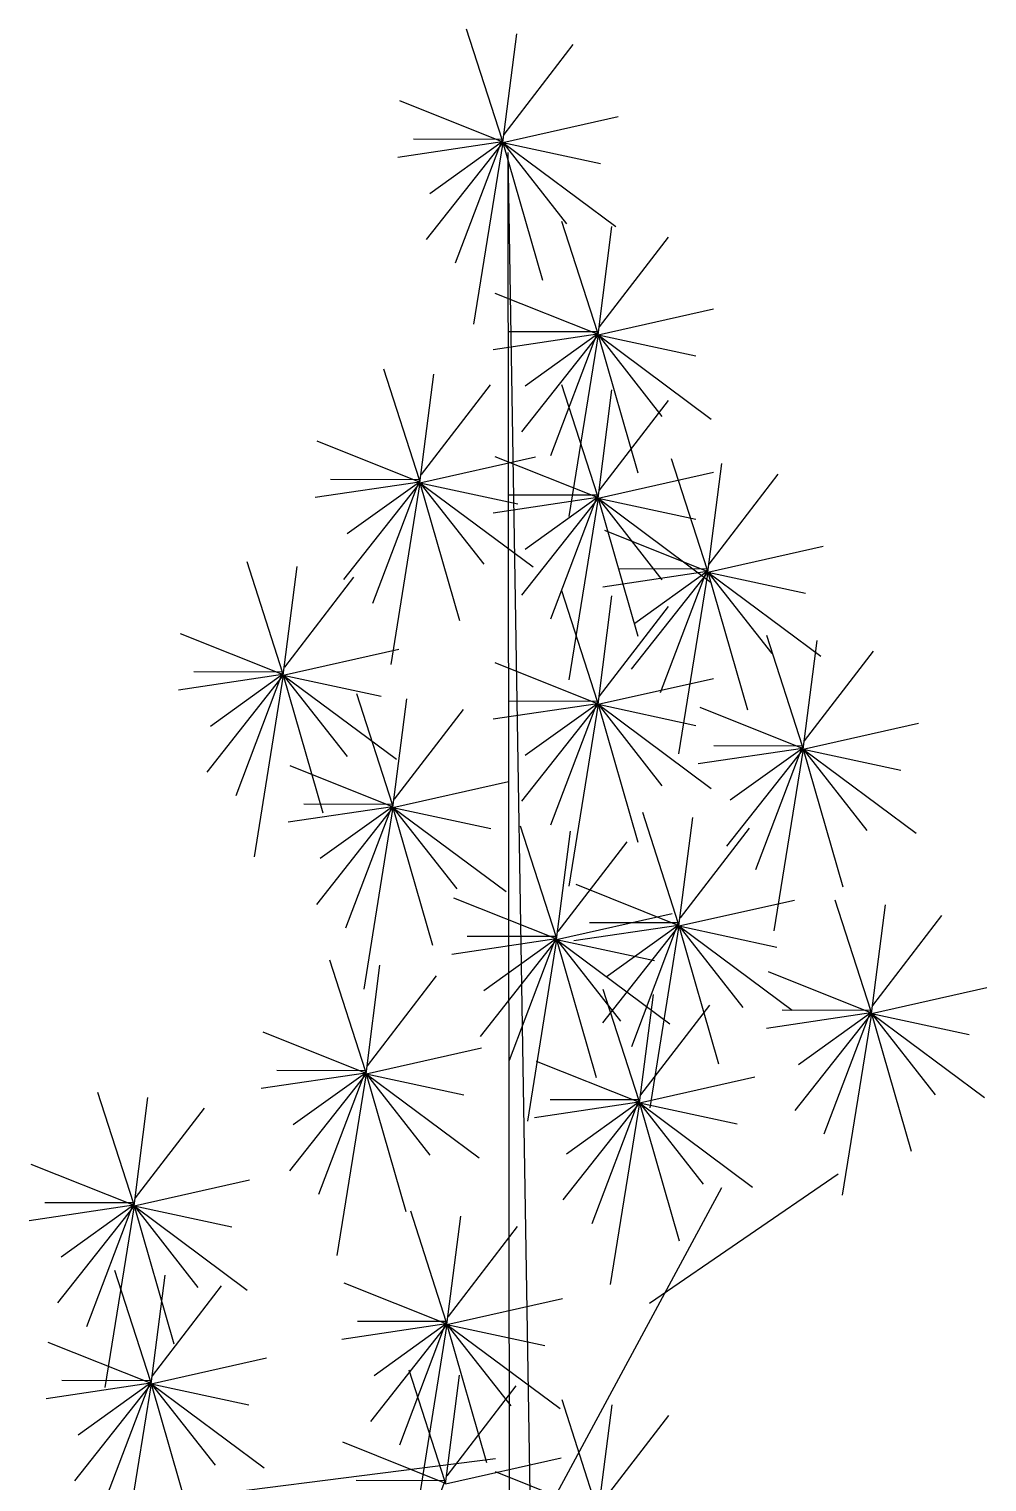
# Model space of a CAD drawing. Header units: millimetres. Extents: x 454 to 24074, y 929 to 15016.
# Drawn here: x 11308.9 to 11628.9, y 14530.8 to 15016.2 of the extents above; entities that cross this region are included whole.
import ezdxf

# ---------------------------------------------------------------- set-up
doc = ezdxf.new("R2010")
doc.units = ezdxf.units.MM
doc.layers.add('cadblocksdwg.com', color=255, linetype='Continuous')

# ---------------------------------------------------------------- blocks, each defined once
blk = doc.blocks.new('tree side_01')
at = {"color": 0}
for p, q in [((-0.01039, 7.50954), (-0.0337, 7.58184)), ((-0.00998, 7.5076), (-0.00083, 7.57863)), ((-0.00896, 7.51286), (0.03622, 7.57167)), ((-0.01039, 7.50799), (-0.07725, 7.53474)), ((-0.00998, 7.5076), (0.06567, 7.52457)), ((-0.01039, 7.50799), (-0.07868, 7.49782)), ((-0.01039, 7.50954), (-0.06844, 7.50968)), ((-0.00998, 7.5076), (-0.06008, 7.44409)), ((-0.01039, 7.50799), (-0.05762, 7.47403)), ((-0.01039, 7.50954), (-0.04101, 7.4285)), ((-0.00998, 7.5076), (-0.029, 7.3886)), ((-0.00998, 7.5076), (0.06403, 7.4525)), ((-0.00998, 7.5076), (0.05402, 7.49381)), ((-0.00998, 7.5076), (0.01598, 7.41734)), ((-0.00998, 7.5076), (0.03189, 7.45426)), ((-0.00653, 7.50109), (0.11502, 0)), ((-0.00653, 7.50109), (-0.00409, 4.99522)), ((-0.00653, 7.50109), (-0.00653, 7.50109)), ((-0.00653, 7.50109), (-0.00653, 7.50109)), ((0.052, 7.38351), (0.02869, 7.45581)), ((0.05241, 7.38157), (0.06156, 7.4526)), ((0.05343, 7.38683), (0.09862, 7.44564)), ((0.052, 7.38196), (-0.01486, 7.40872)), ((0.05241, 7.38157), (0.12806, 7.39855)), ((0.052, 7.38351), (-0.00605, 7.38365)), ((0.052, 7.38351), (0.02138, 7.30247)), ((0.052, 7.38196), (-0.01629, 7.37179)), ((0.05241, 7.38157), (0.00232, 7.31807)), ((0.052, 7.38196), (0.00478, 7.34801)), ((0.05241, 7.38157), (0.03339, 7.26257)), ((0.05241, 7.38157), (0.12642, 7.32647)), ((0.05241, 7.38157), (0.07837, 7.29131)), ((0.05241, 7.38157), (0.09428, 7.32823)), ((0.05241, 7.38157), (0.11641, 7.36778)), ((-0.06454, 7.28676), (-0.08785, 7.35906)), ((-0.06413, 7.28482), (-0.05498, 7.35585)), ((-0.06311, 7.29008), (-0.01793, 7.34889)), ((0.052, 7.27658), (0.02869, 7.34888)), ((0.05241, 7.27464), (0.06156, 7.34567)), ((0.05343, 7.2799), (0.09862, 7.33871)), ((-0.06454, 7.28522), (-0.1314, 7.31197)), ((-0.06413, 7.28482), (0.01152, 7.3018)), ((0.052, 7.27503), (-0.01486, 7.30179)), ((0.12381, 7.22821), (0.1005, 7.30051)), ((0.12422, 7.22626), (0.13337, 7.29729)), ((0.05241, 7.27464), (0.12806, 7.29162)), ((0.12524, 7.23152), (0.17042, 7.29034)), ((-0.06454, 7.28522), (-0.13283, 7.27505)), ((-0.06454, 7.28676), (-0.12259, 7.2869)), ((-0.06413, 7.28482), (-0.11423, 7.22132)), ((-0.06454, 7.28522), (-0.11177, 7.25126)), ((-0.06454, 7.28676), (-0.09517, 7.20573)), ((-0.06413, 7.28482), (-0.08315, 7.16582)), ((-0.06413, 7.28482), (0.00988, 7.22972)), ((-0.06413, 7.28482), (-0.00013, 7.27103)), ((-0.06413, 7.28482), (-0.03817, 7.19457)), ((-0.06413, 7.28482), (-0.02226, 7.23148)), ((0.052, 7.27503), (-0.01629, 7.26486)), ((0.052, 7.27658), (-0.00605, 7.27672)), ((0.05241, 7.27464), (0.00232, 7.21113)), ((0.052, 7.27503), (0.00478, 7.24107)), ((0.052, 7.27658), (0.02138, 7.19554)), ((0.05241, 7.27464), (0.03339, 7.15564)), ((0.05241, 7.27464), (0.12642, 7.21954)), ((0.05241, 7.27464), (0.07837, 7.18438)), ((0.05241, 7.27464), (0.11641, 7.26085)), ((0.05241, 7.27464), (0.09428, 7.2213)), ((0.12381, 7.22666), (0.05695, 7.25341)), ((0.12422, 7.22626), (0.19987, 7.24324)), ((-0.15401, 7.16074), (-0.17732, 7.23304)), ((-0.15359, 7.1588), (-0.14445, 7.22983)), ((-0.15258, 7.16405), (-0.10739, 7.22287)), ((0.12381, 7.22666), (0.05552, 7.21649)), ((0.12381, 7.22821), (0.06576, 7.22835)), ((0.12422, 7.22626), (0.07412, 7.16276)), ((0.12381, 7.22666), (0.07658, 7.1927)), ((0.12381, 7.22821), (0.09319, 7.14717)), ((0.12422, 7.22626), (0.1052, 7.10726)), ((0.12422, 7.22626), (0.19823, 7.17116)), ((0.12422, 7.22626), (0.15018, 7.13601)), ((0.12422, 7.22626), (0.16609, 7.17293)), ((0.12422, 7.22626), (0.18822, 7.21247)), ((0.052, 7.14164), (0.02869, 7.21394)), ((0.05241, 7.1397), (0.06156, 7.21073)), ((0.05343, 7.14496), (0.09862, 7.20377)), ((-0.15401, 7.15919), (-0.22087, 7.18594)), ((0.1862, 7.11236), (0.16289, 7.18466)), ((-0.15359, 7.1588), (-0.07795, 7.17577)), ((0.18661, 7.11042), (0.19576, 7.18145)), ((0.18763, 7.11568), (0.23282, 7.17449)), ((0.052, 7.14009), (-0.01486, 7.16685)), ((-0.15401, 7.15919), (-0.2223, 7.14902)), ((-0.15401, 7.16074), (-0.21206, 7.16088)), ((-0.15359, 7.1588), (-0.20369, 7.09529)), ((-0.15401, 7.15919), (-0.20123, 7.12523)), ((-0.15401, 7.16074), (-0.18463, 7.0797)), ((-0.15359, 7.1588), (-0.17262, 7.0398)), ((-0.15359, 7.1588), (-0.07959, 7.10369)), ((-0.15359, 7.1588), (-0.08959, 7.14501)), ((-0.15359, 7.1588), (-0.12763, 7.06854)), ((-0.15359, 7.1588), (-0.11173, 7.10546)), ((0.05241, 7.1397), (0.12806, 7.15668)), ((-0.0822, 7.07417), (-0.10551, 7.14647)), ((-0.08179, 7.07223), (-0.07264, 7.14326)), ((-0.08077, 7.07749), (-0.03558, 7.1363)), ((0.052, 7.14009), (-0.01629, 7.12992)), ((0.052, 7.14164), (-0.00605, 7.14178)), ((0.05241, 7.1397), (0.00232, 7.0762)), ((0.052, 7.14009), (0.00478, 7.10614)), ((0.052, 7.14164), (0.02138, 7.0606)), ((0.05241, 7.1397), (0.03339, 7.0207)), ((0.05241, 7.1397), (0.12642, 7.0846)), ((0.05241, 7.1397), (0.11641, 7.12591)), ((0.05241, 7.1397), (0.09428, 7.08636)), ((0.05241, 7.1397), (0.07837, 7.04944)), ((0.1862, 7.11082), (0.11934, 7.13757)), ((0.18661, 7.11042), (0.26226, 7.1274)), ((0.1862, 7.11082), (0.11791, 7.10065)), ((0.1862, 7.11236), (0.12815, 7.1125)), ((0.18661, 7.11042), (0.13652, 7.04692)), ((0.1862, 7.11082), (0.13898, 7.07686)), ((0.1862, 7.11236), (0.15558, 7.03133)), ((0.18661, 7.11042), (0.16759, 6.99142)), ((0.18661, 7.11042), (0.21257, 7.02016)), ((0.18661, 7.11042), (0.26062, 7.05532)), ((0.18661, 7.11042), (0.25061, 7.09663)), ((0.18661, 7.11042), (0.22848, 7.05708)), ((-0.0822, 7.07263), (-0.14906, 7.09938)), ((-0.08179, 7.07223), (-0.00614, 7.08921)), ((-0.0822, 7.07263), (-0.15049, 7.06246)), ((-0.0822, 7.07417), (-0.14025, 7.07431)), ((-0.08179, 7.07223), (-0.13188, 7.00873)), ((-0.0822, 7.07263), (-0.12942, 7.03867)), ((-0.0822, 7.07417), (-0.11282, 6.99314)), ((-0.08179, 7.07223), (-0.10081, 6.95323)), ((-0.08179, 7.07223), (-0.00778, 7.01713)), ((-0.08179, 7.07223), (-0.01779, 7.05844)), ((-0.08179, 7.07223), (-0.05583, 6.98197)), ((-0.08179, 7.07223), (-0.03992, 7.01889)), ((0.10497, 6.99652), (0.08166, 7.06882)), ((0.02492, 6.98761), (0.00162, 7.05991)), ((0.10539, 6.99458), (0.11453, 7.06561)), ((0.02534, 6.98567), (0.03448, 7.0567)), ((0.02635, 6.99093), (0.07154, 7.04974)), ((0.1064, 6.99984), (0.15159, 7.05865)), ((0.10497, 6.99497), (0.03811, 7.02173)), ((0.02492, 6.98606), (-0.04193, 7.01281)), ((0.10539, 6.99458), (0.18103, 7.01156)), ((0.23093, 6.93924), (0.20762, 7.01154)), ((0.02534, 6.98567), (0.10098, 7.00264)), ((0.23135, 6.93729), (0.24049, 7.00832)), ((0.10497, 6.99497), (0.03668, 6.9848)), ((0.10497, 6.99652), (0.04692, 6.99666)), ((0.10539, 6.99458), (0.05529, 6.93107)), ((0.10497, 6.99497), (0.05775, 6.96101)), ((0.10497, 6.99652), (0.07435, 6.91548)), ((0.10539, 6.99458), (0.08637, 6.87558)), ((0.10539, 6.99458), (0.1794, 6.93948)), ((0.10539, 6.99458), (0.13135, 6.90432)), ((0.10539, 6.99458), (0.16939, 6.98079)), ((0.10539, 6.99458), (0.14725, 6.94124)), ((0.23236, 6.94255), (0.27755, 7.00136)), ((0.02492, 6.98606), (-0.04337, 6.97589)), ((0.02492, 6.98761), (-0.03313, 6.98775)), ((0.02534, 6.98567), (-0.02476, 6.92216)), ((0.02492, 6.98606), (-0.0223, 6.9521)), ((0.02492, 6.98761), (-0.0057, 6.90657)), ((0.02534, 6.98567), (0.00632, 6.86667)), ((0.02534, 6.98567), (0.09935, 6.93057)), ((0.02534, 6.98567), (0.0513, 6.89541)), ((0.02534, 6.98567), (0.08934, 6.97188)), ((0.02534, 6.98567), (0.0672, 6.93233)), ((-0.09986, 6.89977), (-0.12317, 6.97207)), ((-0.09944, 6.89783), (-0.0903, 6.96886)), ((0.23093, 6.93769), (0.16407, 6.96444)), ((-0.09843, 6.90309), (-0.05324, 6.9619)), ((0.23135, 6.93729), (0.30699, 6.95427)), ((0.07907, 6.88068), (0.05577, 6.95298)), ((0.07949, 6.87874), (0.08863, 6.94977)), ((0.08051, 6.88399), (0.12569, 6.94281)), ((0.23093, 6.93769), (0.16264, 6.92752)), ((0.23093, 6.93924), (0.17288, 6.93937)), ((0.23135, 6.93729), (0.18125, 6.87379)), ((0.23093, 6.93769), (0.18371, 6.90373)), ((0.23093, 6.93924), (0.20031, 6.8582)), ((0.23135, 6.93729), (0.21233, 6.81829)), ((0.23135, 6.93729), (0.30536, 6.88219)), ((0.23135, 6.93729), (0.29535, 6.9235)), ((0.23135, 6.93729), (0.27321, 6.88396)), ((0.23135, 6.93729), (0.25731, 6.84704)), ((-0.09986, 6.89822), (-0.16672, 6.92498)), ((-0.09944, 6.89783), (-0.0238, 6.91481)), ((-0.09986, 6.89822), (-0.16815, 6.88805)), ((-0.09986, 6.89977), (-0.15791, 6.89991)), ((-0.09944, 6.89783), (-0.14954, 6.83433)), ((-0.09986, 6.89822), (-0.14708, 6.86427)), ((-0.09986, 6.89977), (-0.13048, 6.81873)), ((-0.09944, 6.89783), (-0.11846, 6.77883)), ((-0.09944, 6.89783), (-0.02544, 6.84273)), ((-0.09944, 6.89783), (-0.07348, 6.80757)), ((-0.09944, 6.89783), (-0.03544, 6.88404)), ((-0.09944, 6.89783), (-0.05758, 6.84449)), ((0.07907, 6.87913), (0.01222, 6.90588)), ((0.07949, 6.87874), (0.15513, 6.89571)), ((-0.25172, 6.81321), (-0.27502, 6.88551)), ((-0.2513, 6.81127), (-0.24216, 6.8823)), ((0.07907, 6.87913), (0.01078, 6.86896)), ((0.07907, 6.88068), (0.02102, 6.88082)), ((0.07949, 6.87874), (0.02939, 6.81523)), ((0.07907, 6.87913), (0.03185, 6.84517)), ((0.07907, 6.88068), (0.04845, 6.79964)), ((0.07949, 6.87874), (0.06047, 6.75974)), ((0.07949, 6.87874), (0.1535, 6.82363)), ((0.07949, 6.87874), (0.14349, 6.86495)), ((0.07949, 6.87874), (0.12135, 6.8254)), ((0.07949, 6.87874), (0.10545, 6.78848)), ((-0.25029, 6.81652), (-0.2051, 6.87534)), ((-0.25172, 6.81166), (-0.31857, 6.83841)), ((0.08605, 6.74758), (0.20971, 6.83228)), ((-0.2513, 6.81127), (-0.17566, 6.82824)), ((0.02421, 6.62054), (0.13345, 6.82336)), ((-0.25172, 6.81166), (-0.32001, 6.80149)), ((-0.25172, 6.81321), (-0.30977, 6.81335)), ((-0.25172, 6.81166), (-0.29894, 6.7777)), ((-0.25172, 6.81321), (-0.28234, 6.73217)), ((-0.2513, 6.81127), (-0.3014, 6.74776)), ((-0.2513, 6.81127), (-0.27032, 6.69227)), ((-0.2513, 6.81127), (-0.22534, 6.72101)), ((-0.2513, 6.81127), (-0.17729, 6.75616)), ((-0.2513, 6.81127), (-0.1873, 6.79748)), ((-0.2513, 6.81127), (-0.20944, 6.75793)), ((-0.04689, 6.73556), (-0.07019, 6.80786)), ((-0.04647, 6.73361), (-0.03733, 6.80464)), ((-0.04545, 6.73887), (-0.00027, 6.79768)), ((-0.24058, 6.69673), (-0.26389, 6.76903)), ((-0.24016, 6.69479), (-0.23102, 6.76582)), ((-0.23915, 6.70005), (-0.19396, 6.75886)), ((-0.04689, 6.73401), (-0.11374, 6.76076)), ((-0.04647, 6.73361), (0.02917, 6.75059)), ((-0.04689, 6.73556), (-0.10494, 6.73569)), ((-0.04689, 6.73556), (-0.07751, 6.65452)), ((-0.04689, 6.73401), (-0.11517, 6.72384)), ((-0.04647, 6.73361), (-0.09657, 6.67011)), ((-0.04689, 6.73401), (-0.09411, 6.70005)), ((-0.04647, 6.73361), (-0.06549, 6.61461)), ((-0.04647, 6.73361), (0.02754, 6.67851)), ((-0.04647, 6.73361), (-0.02051, 6.64336)), ((-0.04647, 6.73361), (0.01753, 6.71982)), ((-0.04647, 6.73361), (-0.00461, 6.68028)), ((-0.24058, 6.69518), (-0.30744, 6.72193)), ((-0.24016, 6.69479), (-0.16452, 6.71176)), ((-0.04786, 6.63132), (-0.07117, 6.70362)), ((-0.04745, 6.62938), (-0.03831, 6.70041)), ((-0.24058, 6.69518), (-0.30887, 6.68501)), ((-0.24058, 6.69673), (-0.29863, 6.69687)), ((-0.24016, 6.69479), (-0.29026, 6.63128)), ((-0.24058, 6.69518), (-0.2878, 6.66122)), ((-0.24058, 6.69673), (-0.2712, 6.61569)), ((-0.24016, 6.69479), (-0.25918, 6.57579)), ((-0.24016, 6.69479), (-0.16615, 6.63968)), ((-0.24016, 6.69479), (-0.2142, 6.60453)), ((-0.24016, 6.69479), (-0.17616, 6.681)), ((-0.24016, 6.69479), (-0.1983, 6.64145)), ((-0.04643, 6.63463), (-0.00125, 6.69345)), ((0.05215, 6.6119), (0.02885, 6.6842)), ((0.05257, 6.60996), (0.06171, 6.68099)), ((0.05359, 6.61522), (0.09877, 6.67403)), ((-0.04786, 6.62977), (-0.11472, 6.65652)), ((-0.01471, 6.64572), (-0.27543, 6.61255)), ((-0.04745, 6.62938), (0.02819, 6.64635)), ((-0.04786, 6.63132), (-0.10592, 6.63146)), ((-0.04786, 6.63132), (-0.07849, 6.55028)), ((0.05215, 6.61036), (-0.0147, 6.63711))]:
    blk.add_line(p, q, dxfattribs=at)

msp = doc.modelspace()

# ---------------------------------------------------------------- block references
at = {"layer": 'cadblocksdwg.com', "xscale": 510.3099452236204, "yscale": 510.3099452236204, "zscale": 510.3099452236204}
msp.add_blockref('tree side_01', (11472.2, 11147.14), dxfattribs=at)

doc.saveas('drawing.dxf')
